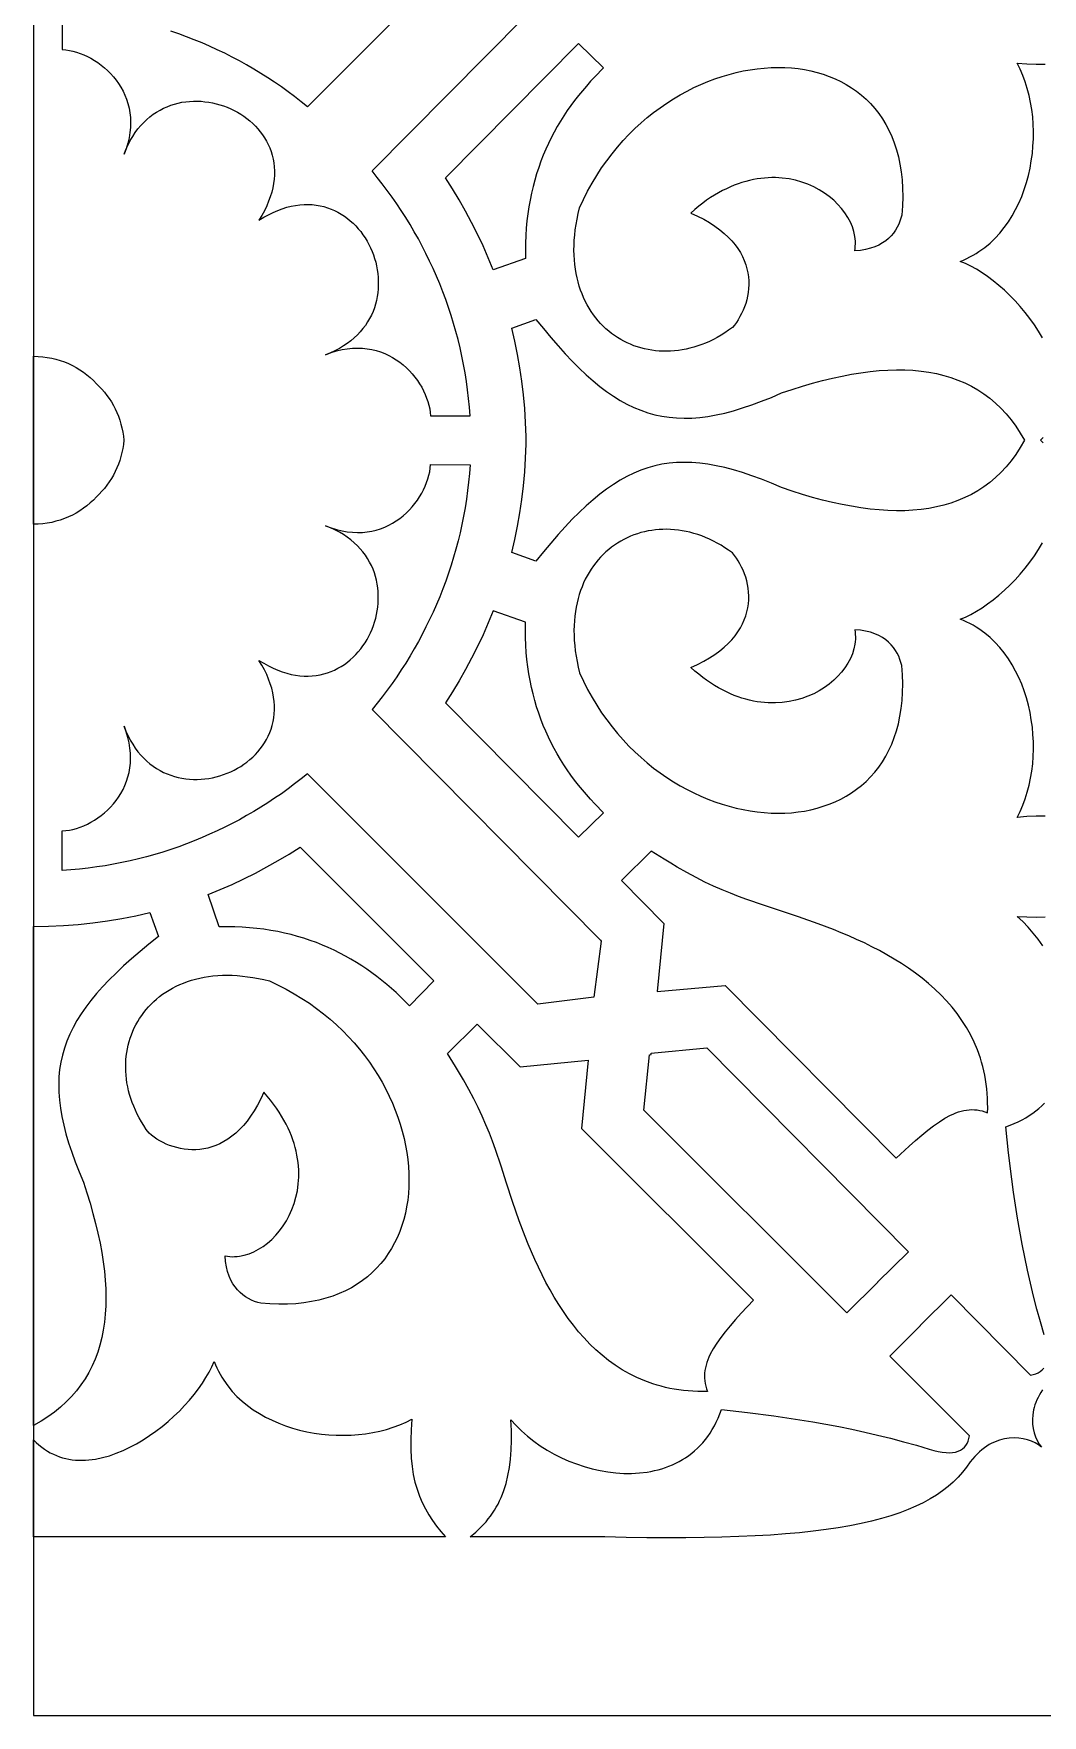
# Model space of a CAD drawing. Extents: x -54 to 62, y -138 to -98.
# Drawn here: x -54.48 to -38.77, y -138.19 to -112 of the extents above; entities that cross this region are included whole.
import ezdxf

# ---------------------------------------------------------------- set-up
doc = ezdxf.new("R2010")
doc.units = 0
doc.header["$MEASUREMENT"] = 0
doc.layers.get('0').update_dxf_attribs({"linetype": 'CONTINUOUS'})
doc.layers.add('LAYER_1', color=18, linetype='CONTINUOUS')

msp = doc.modelspace()

# ---------------------------------------------------------------- linework, layer by layer
msp.add_line((-54.476, -98.203), (-54.476, -138.189))
at = {"layer": 'LAYER_1'}
for points in [[(-46.637, -109.561), (-50.21, -113.138), (-50.309, -113.058), (-50.411, -112.979), (-50.513, -112.903), (-50.617, -112.829), (-50.723, -112.756), (-50.83, -112.686), (-50.939, -112.617), (-51.049, -112.55), (-51.16, -112.486), (-51.272, -112.424), (-51.386, -112.363), (-51.501, -112.305), (-51.618, -112.249), (-51.735, -112.195), (-51.854, -112.144), (-51.974, -112.094), (-52.095, -112.047), (-52.217, -112.002), (-52.34, -111.96)], [(-54.03, -111.63), (-54.03, -112.247), (-53.975, -112.252), (-53.92, -112.26), (-53.864, -112.273), (-53.808, -112.288), (-53.751, -112.307), (-53.695, -112.329), (-53.639, -112.355), (-53.583, -112.383), (-53.529, -112.415), (-53.475, -112.45), (-53.423, -112.488), (-53.372, -112.529), (-53.324, -112.573), (-53.277, -112.62), (-53.233, -112.669), (-53.191, -112.721), (-53.152, -112.776), (-53.116, -112.834), (-53.083, -112.894), (-53.054, -112.956), (-53.028, -113.021), (-53.007, -113.088), (-52.99, -113.158), (-52.977, -113.23), (-52.969, -113.304), (-52.967, -113.38), (-52.969, -113.458), (-52.977, -113.538), (-52.99, -113.62), (-53.01, -113.704), (-53.036, -113.79), (-53.068, -113.878), (-53.038, -113.802), (-53.006, -113.731), (-52.971, -113.663), (-52.933, -113.599), (-52.894, -113.539), (-52.852, -113.482), (-52.808, -113.43), (-52.762, -113.381), (-52.714, -113.335), (-52.665, -113.293), (-52.614, -113.255), (-52.562, -113.22), (-52.508, -113.189), (-52.453, -113.161), (-52.397, -113.136), (-52.341, -113.114), (-52.283, -113.096), (-52.225, -113.08), (-52.166, -113.068), (-52.107, -113.059), (-52.047, -113.053), (-51.987, -113.05), (-51.927, -113.05), (-51.868, -113.052), (-51.808, -113.058), (-51.749, -113.066), (-51.69, -113.076), (-51.632, -113.09), (-51.574, -113.106), (-51.518, -113.124), (-51.462, -113.145), (-51.407, -113.169), (-51.354, -113.195), (-51.301, -113.223), (-51.251, -113.253), (-51.201, -113.286), (-51.154, -113.321), (-51.108, -113.358), (-51.064, -113.397), (-51.023, -113.438), (-50.983, -113.481), (-50.946, -113.527), (-50.911, -113.573), (-50.879, -113.622), (-50.85, -113.673), (-50.823, -113.725), (-50.799, -113.779), (-50.779, -113.835), (-50.761, -113.892), (-50.747, -113.951), (-50.737, -114.011), (-50.729, -114.072), (-50.726, -114.135), (-50.726, -114.2), (-50.731, -114.265), (-50.739, -114.332), (-50.752, -114.4), (-50.769, -114.469), (-50.79, -114.539), (-50.816, -114.61), (-50.846, -114.682), (-50.882, -114.756), (-50.922, -114.829), (-50.968, -114.904), (-50.893, -114.858), (-50.819, -114.818), (-50.746, -114.782), (-50.674, -114.751), (-50.603, -114.725), (-50.533, -114.703), (-50.464, -114.686), (-50.396, -114.673), (-50.33, -114.664), (-50.264, -114.659), (-50.2, -114.659), (-50.137, -114.662), (-50.075, -114.669), (-50.015, -114.679), (-49.956, -114.693), (-49.899, -114.71), (-49.843, -114.73), (-49.789, -114.754), (-49.737, -114.78), (-49.686, -114.809), (-49.637, -114.841), (-49.59, -114.876), (-49.545, -114.913), (-49.501, -114.952), (-49.46, -114.993), (-49.42, -115.037), (-49.383, -115.082), (-49.348, -115.13), (-49.315, -115.179), (-49.284, -115.229), (-49.256, -115.281), (-49.23, -115.335), (-49.206, -115.389), (-49.185, -115.445), (-49.166, -115.502), (-49.149, -115.559), (-49.136, -115.617), (-49.125, -115.676), (-49.116, -115.735), (-49.11, -115.795), (-49.108, -115.854), (-49.108, -115.914), (-49.11, -115.974), (-49.116, -116.034), (-49.125, -116.093), (-49.137, -116.152), (-49.152, -116.21), (-49.17, -116.268), (-49.191, -116.325), (-49.216, -116.381), (-49.244, -116.436), (-49.275, -116.489), (-49.31, -116.542), (-49.348, -116.593), (-49.389, -116.643), (-49.434, -116.691), (-49.483, -116.737), (-49.536, -116.781), (-49.592, -116.823), (-49.652, -116.863), (-49.715, -116.901), (-49.783, -116.936), (-49.854, -116.969), (-49.93, -116.999), (-49.843, -116.966), (-49.757, -116.94), (-49.673, -116.92), (-49.591, -116.906), (-49.511, -116.898), (-49.433, -116.895), (-49.356, -116.897), (-49.282, -116.905), (-49.211, -116.917), (-49.141, -116.934), (-49.074, -116.955), (-49.008, -116.98), (-48.946, -117.009), (-48.886, -117.041), (-48.828, -117.077), (-48.773, -117.116), (-48.721, -117.157), (-48.671, -117.201), (-48.624, -117.248), (-48.58, -117.296), (-48.539, -117.347), (-48.5, -117.399), (-48.465, -117.452), (-48.433, -117.506), (-48.404, -117.562), (-48.378, -117.618), (-48.356, -117.674), (-48.336, -117.73), (-48.321, -117.787), (-48.308, -117.843), (-48.299, -117.898), (-48.294, -117.953), (-47.678, -117.949), (-47.688, -117.814), (-47.702, -117.68), (-47.718, -117.547), (-47.736, -117.414), (-47.757, -117.282), (-47.781, -117.151), (-47.807, -117.021), (-47.836, -116.892), (-47.867, -116.764), (-47.901, -116.637), (-47.937, -116.511), (-47.975, -116.386), (-48.016, -116.262), (-48.059, -116.138), (-48.105, -116.017), (-48.152, -115.896), (-48.202, -115.776), (-48.255, -115.658), (-48.309, -115.54), (-48.366, -115.424), (-48.424, -115.309), (-48.485, -115.196), (-48.548, -115.084), (-48.613, -114.973), (-48.68, -114.863), (-48.75, -114.755), (-48.821, -114.649), (-48.894, -114.543), (-48.969, -114.44), (-49.046, -114.337), (-49.124, -114.237), (-49.205, -114.137), (-45.648, -110.545)], [(-38.763, -116.735), (-38.825, -116.633), (-38.891, -116.533), (-38.961, -116.436), (-39.035, -116.341), (-39.112, -116.249), (-39.192, -116.161), (-39.275, -116.076), (-39.359, -115.996), (-39.445, -115.92), (-39.532, -115.849), (-39.619, -115.783), (-39.707, -115.723), (-39.794, -115.668), (-39.88, -115.62), (-39.965, -115.579), (-40.047, -115.545), (-39.995, -115.524), (-39.945, -115.501), (-39.895, -115.476), (-39.847, -115.45), (-39.8, -115.422), (-39.754, -115.393), (-39.665, -115.329), (-39.582, -115.26), (-39.503, -115.185), (-39.43, -115.104), (-39.361, -115.019), (-39.297, -114.93), (-39.237, -114.836), (-39.183, -114.738), (-39.134, -114.637), (-39.089, -114.533), (-39.049, -114.427), (-39.014, -114.318), (-38.984, -114.207), (-38.959, -114.094), (-38.939, -113.981), (-38.923, -113.866), (-38.913, -113.751), (-38.907, -113.635), (-38.906, -113.52), (-38.91, -113.406), (-38.918, -113.292), (-38.932, -113.18), (-38.95, -113.069), (-38.973, -112.96), (-39.002, -112.853), (-39.035, -112.75), (-39.072, -112.649), (-39.115, -112.552), (-39.162, -112.458), (-39.008, -112.47), (-38.862, -112.476), (-38.724, -112.476)], [(-38.755, -118.373), (-38.795, -118.332), (-38.755, -118.29)], [(-38.724, -124.187), (-38.862, -124.187), (-39.008, -124.193), (-39.162, -124.205), (-39.115, -124.112), (-39.072, -124.015), (-39.035, -123.914), (-39.002, -123.81), (-38.973, -123.703), (-38.95, -123.595), (-38.932, -123.484), (-38.918, -123.371), (-38.91, -123.258), (-38.906, -123.143), (-38.907, -123.028), (-38.913, -122.912), (-38.923, -122.797), (-38.939, -122.683), (-38.959, -122.569), (-38.984, -122.456), (-39.014, -122.345), (-39.049, -122.236), (-39.089, -122.13), (-39.134, -122.026), (-39.183, -121.925), (-39.237, -121.827), (-39.297, -121.734), (-39.361, -121.644), (-39.43, -121.559), (-39.503, -121.479), (-39.582, -121.404), (-39.665, -121.334), (-39.754, -121.27), (-39.8, -121.241), (-39.847, -121.213), (-39.895, -121.187), (-39.945, -121.162), (-39.995, -121.14), (-40.047, -121.119), (-39.965, -121.084), (-39.88, -121.043), (-39.794, -120.995), (-39.707, -120.941), (-39.619, -120.881), (-39.532, -120.815), (-39.445, -120.744), (-39.359, -120.668), (-39.275, -120.587), (-39.192, -120.503), (-39.112, -120.414), (-39.035, -120.322), (-38.961, -120.228), (-38.891, -120.13), (-38.825, -120.03), (-38.763, -119.928)], [(-38.76, -126.204), (-38.832, -126.102), (-38.908, -126.005), (-38.988, -125.913), (-39.072, -125.826), (-39.161, -125.746), (-39.007, -125.754), (-38.861, -125.756), (-38.721, -125.754)], [(-38.739, -132.262), (-38.798, -132.062), (-38.853, -131.861), (-38.905, -131.66), (-38.953, -131.459), (-38.999, -131.257), (-39.041, -131.055), (-39.081, -130.853), (-39.119, -130.651), (-39.153, -130.448), (-39.186, -130.246), (-39.216, -130.042), (-39.244, -129.839), (-39.294, -129.431), (-39.337, -129.023), (-39.27, -128.999), (-39.205, -128.973), (-39.143, -128.944), (-39.083, -128.914), (-39.025, -128.882), (-38.971, -128.848), (-38.918, -128.813), (-38.868, -128.775), (-38.821, -128.736), (-38.776, -128.695), (-38.733, -128.653)], [(-38.764, -133.121), (-38.79, -133.16), (-38.814, -133.198), (-38.835, -133.237), (-38.854, -133.276), (-38.87, -133.315), (-38.884, -133.354), (-38.896, -133.393), (-38.905, -133.431), (-38.917, -133.507), (-38.922, -133.582), (-38.919, -133.655), (-38.909, -133.724), (-38.893, -133.791), (-38.872, -133.853), (-38.846, -133.911), (-38.815, -133.964), (-38.78, -134.012), (-38.827, -133.977), (-38.88, -133.945), (-38.938, -133.919), (-39, -133.897), (-39.066, -133.881), (-39.136, -133.871), (-39.208, -133.867), (-39.283, -133.871), (-39.359, -133.883), (-39.398, -133.893), (-39.437, -133.904), (-39.476, -133.918), (-39.515, -133.934), (-39.554, -133.952), (-39.593, -133.973), (-39.631, -133.997), (-39.67, -134.023), (-39.708, -134.052), (-39.746, -134.084), (-39.784, -134.119), (-39.821, -134.156), (-39.857, -134.197), (-39.893, -134.241), (-39.95, -134.324), (-40.012, -134.404), (-40.08, -134.481), (-40.154, -134.555), (-40.234, -134.626), (-40.32, -134.693), (-40.414, -134.758), (-40.514, -134.819), (-40.621, -134.877), (-40.736, -134.933), (-40.858, -134.985), (-40.988, -135.034), (-41.126, -135.08), (-41.272, -135.124), (-41.427, -135.164), (-41.591, -135.201), (-41.763, -135.235), (-41.945, -135.267), (-42.136, -135.295), (-42.337, -135.321), (-42.548, -135.344), (-42.768, -135.364), (-42.999, -135.381), (-43.241, -135.395), (-43.494, -135.406), (-43.757, -135.415), (-44.032, -135.421), (-44.318, -135.424), (-44.616, -135.424), (-44.926, -135.422), (-45.248, -135.417), (-45.582, -135.409), (-47.678, -135.409), (-47.589, -135.334), (-47.506, -135.255), (-47.43, -135.173), (-47.395, -135.13), (-47.362, -135.086), (-47.33, -135.041), (-47.3, -134.995), (-47.271, -134.947), (-47.244, -134.898), (-47.219, -134.848), (-47.196, -134.796), (-47.174, -134.744), (-47.154, -134.689), (-47.118, -134.576), (-47.089, -134.456), (-47.066, -134.33), (-47.05, -134.197), (-47.039, -134.056), (-47.034, -133.908), (-47.036, -133.751), (-47.043, -133.587), (-46.963, -133.675), (-46.878, -133.76), (-46.786, -133.841), (-46.689, -133.918), (-46.587, -133.99), (-46.481, -134.057), (-46.371, -134.119), (-46.258, -134.176), (-46.141, -134.228), (-46.023, -134.274), (-45.902, -134.314), (-45.78, -134.348), (-45.656, -134.376), (-45.533, -134.397), (-45.409, -134.412), (-45.285, -134.42), (-45.163, -134.421), (-45.042, -134.414), (-44.923, -134.4), (-44.864, -134.39), (-44.806, -134.378), (-44.749, -134.364), (-44.692, -134.348), (-44.637, -134.33), (-44.582, -134.309), (-44.528, -134.287), (-44.475, -134.263), (-44.423, -134.236), (-44.373, -134.207), (-44.323, -134.176), (-44.275, -134.143), (-44.228, -134.108), (-44.183, -134.07), (-44.138, -134.03), (-44.096, -133.987), (-44.055, -133.943), (-44.015, -133.895), (-43.978, -133.846), (-43.942, -133.793), (-43.908, -133.739), (-43.875, -133.682), (-43.845, -133.622), (-43.816, -133.56), (-43.79, -133.495), (-43.766, -133.428), (-43.357, -133.473), (-42.95, -133.525), (-42.746, -133.554), (-42.543, -133.586), (-42.341, -133.619), (-42.138, -133.655), (-41.936, -133.693), (-41.734, -133.734), (-41.533, -133.778), (-41.332, -133.824), (-41.131, -133.874), (-40.93, -133.927), (-40.729, -133.983), (-40.529, -134.042), (-40.456, -134.063), (-40.388, -134.08), (-40.325, -134.091), (-40.267, -134.097), (-40.213, -134.099), (-40.164, -134.096), (-40.119, -134.088), (-40.078, -134.076), (-40.042, -134.06), (-40.01, -134.039), (-39.982, -134.015), (-39.958, -133.986), (-39.938, -133.954), (-39.922, -133.917), (-39.91, -133.877), (-39.901, -133.834), (-41.142, -132.594), (-40.666, -132.118), (-40.664, -132.115), (-40.185, -131.642), (-38.952, -132.89), (-38.908, -132.881), (-38.868, -132.869), (-38.831, -132.853), (-38.799, -132.833), (-38.77, -132.809), (-38.745, -132.782)], [(-54.476, -138.189), (61.942, -138.189)]]:
    msp.add_lwpolyline(points, dxfattribs=at)
for points in [[(-45.989, -112.154), (-45.601, -112.532), (-45.737, -112.67), (-45.804, -112.741), (-45.868, -112.814), (-45.931, -112.888), (-45.993, -112.963), (-46.052, -113.04), (-46.11, -113.118), (-46.166, -113.198), (-46.22, -113.279), (-46.272, -113.362), (-46.322, -113.446), (-46.37, -113.532), (-46.416, -113.62), (-46.459, -113.709), (-46.501, -113.8), (-46.54, -113.892), (-46.577, -113.987), (-46.611, -114.083), (-46.643, -114.18), (-46.673, -114.28), (-46.699, -114.381), (-46.724, -114.485), (-46.745, -114.59), (-46.764, -114.697), (-46.78, -114.805), (-46.794, -114.916), (-46.804, -115.029), (-46.811, -115.143), (-46.816, -115.26), (-46.817, -115.379), (-46.816, -115.499), (-47.319, -115.677), (-47.395, -115.488), (-47.477, -115.303), (-47.563, -115.12), (-47.655, -114.939), (-47.751, -114.762), (-47.851, -114.587), (-47.954, -114.414), (-48.062, -114.245)], [(-41.689, -115.382), (-41.684, -115.345), (-41.68, -115.308), (-41.679, -115.271), (-41.679, -115.233), (-41.682, -115.195), (-41.687, -115.158), (-41.703, -115.082), (-41.726, -115.007), (-41.757, -114.934), (-41.796, -114.861), (-41.841, -114.791), (-41.893, -114.722), (-41.951, -114.657), (-42.015, -114.594), (-42.085, -114.536), (-42.16, -114.481), (-42.241, -114.431), (-42.326, -114.385), (-42.417, -114.345), (-42.511, -114.311), (-42.609, -114.283), (-42.711, -114.262), (-42.817, -114.248), (-42.925, -114.241), (-42.981, -114.241), (-43.037, -114.243), (-43.094, -114.247), (-43.151, -114.253), (-43.209, -114.261), (-43.267, -114.271), (-43.326, -114.284), (-43.385, -114.299), (-43.445, -114.317), (-43.505, -114.337), (-43.566, -114.36), (-43.626, -114.385), (-43.687, -114.413), (-43.749, -114.443), (-43.81, -114.477), (-43.872, -114.513), (-43.934, -114.552), (-43.995, -114.594), (-44.057, -114.639), (-44.119, -114.687), (-44.181, -114.738), (-44.243, -114.792), (-44.138, -114.84), (-44.041, -114.89), (-43.951, -114.942), (-43.868, -114.996), (-43.792, -115.052), (-43.723, -115.109), (-43.66, -115.167), (-43.603, -115.226), (-43.553, -115.286), (-43.509, -115.347), (-43.47, -115.409), (-43.437, -115.471), (-43.409, -115.534), (-43.386, -115.597), (-43.368, -115.66), (-43.354, -115.722), (-43.345, -115.785), (-43.34, -115.847), (-43.339, -115.908), (-43.342, -115.969), (-43.349, -116.028), (-43.358, -116.087), (-43.371, -116.144), (-43.387, -116.2), (-43.406, -116.254), (-43.427, -116.307), (-43.45, -116.357), (-43.476, -116.406), (-43.503, -116.453), (-43.532, -116.497), (-43.563, -116.538), (-43.595, -116.577), (-43.653, -116.619), (-43.712, -116.659), (-43.771, -116.696), (-43.831, -116.73), (-43.891, -116.762), (-43.951, -116.791), (-44.012, -116.818), (-44.072, -116.842), (-44.133, -116.863), (-44.194, -116.882), (-44.255, -116.898), (-44.315, -116.912), (-44.376, -116.924), (-44.436, -116.933), (-44.497, -116.939), (-44.557, -116.943), (-44.616, -116.945), (-44.675, -116.945), (-44.734, -116.942), (-44.792, -116.937), (-44.85, -116.929), (-44.907, -116.919), (-44.963, -116.907), (-45.019, -116.893), (-45.073, -116.876), (-45.127, -116.858), (-45.18, -116.837), (-45.232, -116.814), (-45.283, -116.789), (-45.333, -116.761), (-45.382, -116.732), (-45.429, -116.7), (-45.475, -116.667), (-45.52, -116.631), (-45.564, -116.594), (-45.606, -116.554), (-45.647, -116.512), (-45.686, -116.469), (-45.723, -116.423), (-45.759, -116.376), (-45.793, -116.326), (-45.826, -116.275), (-45.856, -116.222), (-45.885, -116.167), (-45.911, -116.11), (-45.936, -116.052), (-45.959, -115.991), (-45.979, -115.929), (-45.998, -115.865), (-46.014, -115.8), (-46.028, -115.733), (-46.039, -115.664), (-46.049, -115.593), (-46.055, -115.521), (-46.06, -115.447), (-46.061, -115.371), (-46.06, -115.294), (-46.057, -115.216), (-46.05, -115.135), (-46.041, -115.054), (-46.029, -114.97), (-46.014, -114.886), (-45.996, -114.8), (-45.975, -114.712), (-45.914, -114.579), (-45.849, -114.451), (-45.78, -114.326), (-45.707, -114.206), (-45.631, -114.09), (-45.552, -113.977), (-45.469, -113.869), (-45.384, -113.765), (-45.296, -113.665), (-45.206, -113.569), (-45.113, -113.477), (-45.017, -113.39), (-44.92, -113.306), (-44.821, -113.227), (-44.719, -113.152), (-44.617, -113.081), (-44.513, -113.014), (-44.407, -112.952), (-44.3, -112.893), (-44.193, -112.839), (-44.084, -112.789), (-43.975, -112.744), (-43.866, -112.702), (-43.756, -112.665), (-43.646, -112.633), (-43.536, -112.604), (-43.426, -112.58), (-43.316, -112.56), (-43.207, -112.545), (-43.099, -112.534), (-42.991, -112.527), (-42.884, -112.524), (-42.779, -112.526), (-42.675, -112.533), (-42.572, -112.543), (-42.471, -112.559), (-42.371, -112.578), (-42.274, -112.602), (-42.179, -112.631), (-42.086, -112.664), (-41.995, -112.701), (-41.907, -112.743), (-41.822, -112.79), (-41.74, -112.84), (-41.66, -112.896), (-41.584, -112.956), (-41.512, -113.02), (-41.443, -113.089), (-41.378, -113.163), (-41.316, -113.241), (-41.259, -113.324), (-41.206, -113.411), (-41.157, -113.503), (-41.113, -113.6), (-41.073, -113.701), (-41.039, -113.807), (-41.009, -113.918), (-40.985, -114.033), (-40.966, -114.153), (-40.952, -114.277), (-40.944, -114.407), (-40.942, -114.541), (-40.946, -114.68), (-40.956, -114.823), (-40.969, -114.871), (-40.985, -114.919), (-41.004, -114.967), (-41.027, -115.014), (-41.054, -115.06), (-41.085, -115.104), (-41.121, -115.147), (-41.161, -115.187), (-41.207, -115.225), (-41.258, -115.259), (-41.314, -115.291), (-41.377, -115.318), (-41.445, -115.341), (-41.52, -115.36), (-41.601, -115.374)], [(-39.044, -118.332), (-39.111, -118.445), (-39.181, -118.551), (-39.255, -118.651), (-39.333, -118.744), (-39.414, -118.831), (-39.499, -118.912), (-39.587, -118.987), (-39.679, -119.055), (-39.774, -119.118), (-39.873, -119.174), (-39.976, -119.225), (-40.081, -119.27), (-40.19, -119.309), (-40.302, -119.342), (-40.417, -119.37), (-40.536, -119.393), (-40.657, -119.41), (-40.782, -119.421), (-40.91, -119.428), (-41.041, -119.429), (-41.174, -119.425), (-41.311, -119.416), (-41.45, -119.402), (-41.593, -119.384), (-41.738, -119.36), (-41.885, -119.332), (-42.036, -119.299), (-42.189, -119.262), (-42.345, -119.22), (-42.503, -119.174), (-42.664, -119.123), (-42.827, -119.069), (-42.987, -119.001), (-43.141, -118.939), (-43.291, -118.884), (-43.436, -118.835), (-43.577, -118.793), (-43.714, -118.757), (-43.847, -118.727), (-43.977, -118.704), (-44.103, -118.688), (-44.226, -118.678), (-44.346, -118.675), (-44.464, -118.679), (-44.579, -118.689), (-44.692, -118.706), (-44.804, -118.73), (-44.913, -118.761), (-45.022, -118.799), (-45.129, -118.843), (-45.236, -118.895), (-45.342, -118.954), (-45.447, -119.019), (-45.553, -119.092), (-45.658, -119.171), (-45.764, -119.258), (-45.871, -119.352), (-45.978, -119.454), (-46.087, -119.562), (-46.197, -119.678), (-46.309, -119.801), (-46.422, -119.932), (-46.538, -120.07), (-46.656, -120.216), (-47.031, -120.08), (-46.983, -119.876), (-46.941, -119.67), (-46.905, -119.462), (-46.874, -119.252), (-46.849, -119.039), (-46.829, -118.825), (-46.816, -118.608), (-46.808, -118.391), (-46.806, -118.391), (-46.807, -118.332), (-46.807, -118.331), (-46.806, -118.273), (-46.808, -118.273), (-46.816, -118.055), (-46.829, -117.839), (-46.849, -117.624), (-46.874, -117.412), (-46.905, -117.201), (-46.941, -116.993), (-46.983, -116.787), (-47.031, -116.584), (-46.656, -116.448), (-46.538, -116.593), (-46.422, -116.731), (-46.309, -116.862), (-46.197, -116.985), (-46.087, -117.101), (-45.978, -117.209), (-45.871, -117.311), (-45.764, -117.405), (-45.658, -117.492), (-45.553, -117.572), (-45.447, -117.644), (-45.342, -117.71), (-45.236, -117.768), (-45.129, -117.82), (-45.022, -117.864), (-44.913, -117.902), (-44.804, -117.933), (-44.692, -117.957), (-44.579, -117.974), (-44.464, -117.984), (-44.346, -117.988), (-44.226, -117.985), (-44.103, -117.975), (-43.977, -117.959), (-43.847, -117.936), (-43.714, -117.907), (-43.577, -117.871), (-43.436, -117.828), (-43.291, -117.779), (-43.141, -117.724), (-42.987, -117.663), (-42.827, -117.595), (-42.664, -117.54), (-42.503, -117.489), (-42.345, -117.443), (-42.189, -117.401), (-42.036, -117.364), (-41.885, -117.331), (-41.738, -117.303), (-41.593, -117.28), (-41.45, -117.261), (-41.311, -117.247), (-41.174, -117.238), (-41.041, -117.234), (-40.91, -117.236), (-40.782, -117.242), (-40.657, -117.254), (-40.536, -117.271), (-40.417, -117.293), (-40.302, -117.321), (-40.19, -117.354), (-40.081, -117.393), (-39.976, -117.438), (-39.873, -117.489), (-39.774, -117.545), (-39.679, -117.608), (-39.587, -117.676), (-39.499, -117.751), (-39.414, -117.832), (-39.333, -117.919), (-39.255, -118.012), (-39.181, -118.112), (-39.111, -118.219)], [(-53.072, -118.331), (-53.079, -118.396), (-53.088, -118.46), (-53.101, -118.523), (-53.116, -118.585), (-53.134, -118.646), (-53.155, -118.705), (-53.178, -118.763), (-53.205, -118.82), (-53.233, -118.875), (-53.265, -118.929), (-53.298, -118.981), (-53.334, -119.031), (-53.372, -119.08), (-53.413, -119.126), (-53.455, -119.171), (-53.499, -119.214), (-53.546, -119.262), (-53.595, -119.307), (-53.647, -119.35), (-53.7, -119.391), (-53.756, -119.429), (-53.814, -119.464), (-53.873, -119.496), (-53.934, -119.525), (-53.997, -119.551), (-54.062, -119.574), (-54.128, -119.593), (-54.195, -119.61), (-54.263, -119.623), (-54.333, -119.632), (-54.404, -119.637), (-54.476, -119.639), (-54.476, -117.024), (-54.404, -117.026), (-54.333, -117.031), (-54.263, -117.041), (-54.195, -117.054), (-54.128, -117.07), (-54.062, -117.09), (-53.997, -117.112), (-53.934, -117.138), (-53.873, -117.168), (-53.814, -117.2), (-53.756, -117.235), (-53.7, -117.273), (-53.647, -117.313), (-53.595, -117.356), (-53.546, -117.402), (-53.499, -117.45), (-53.455, -117.492), (-53.413, -117.537), (-53.372, -117.584), (-53.334, -117.632), (-53.298, -117.683), (-53.265, -117.735), (-53.233, -117.788), (-53.205, -117.843), (-53.178, -117.9), (-53.155, -117.958), (-53.134, -118.017), (-53.116, -118.078), (-53.101, -118.14), (-53.088, -118.203), (-53.079, -118.267)], [(-45.75, -127.004), (-46.625, -127.112), (-46.637, -127.102), (-50.21, -123.526), (-50.309, -123.606), (-50.411, -123.684), (-50.513, -123.76), (-50.617, -123.835), (-50.723, -123.907), (-50.83, -123.978), (-50.939, -124.046), (-51.049, -124.113), (-51.16, -124.177), (-51.272, -124.24), (-51.386, -124.3), (-51.501, -124.358), (-51.618, -124.414), (-51.735, -124.468), (-51.854, -124.52), (-51.974, -124.569), (-52.095, -124.616), (-52.217, -124.661), (-52.34, -124.704), (-52.465, -124.744), (-52.59, -124.781), (-52.717, -124.817), (-52.844, -124.85), (-52.972, -124.88), (-53.101, -124.908), (-53.232, -124.934), (-53.363, -124.957), (-53.494, -124.977), (-53.627, -124.995), (-53.761, -125.01), (-53.895, -125.023), (-54.03, -125.033), (-54.03, -124.416), (-53.975, -124.411), (-53.92, -124.403), (-53.864, -124.391), (-53.808, -124.375), (-53.751, -124.356), (-53.695, -124.334), (-53.639, -124.308), (-53.583, -124.28), (-53.529, -124.248), (-53.475, -124.213), (-53.423, -124.175), (-53.372, -124.134), (-53.324, -124.09), (-53.277, -124.044), (-53.233, -123.994), (-53.191, -123.942), (-53.152, -123.887), (-53.116, -123.83), (-53.083, -123.77), (-53.054, -123.707), (-53.028, -123.642), (-53.007, -123.575), (-52.99, -123.505), (-52.977, -123.434), (-52.969, -123.36), (-52.967, -123.283), (-52.969, -123.205), (-52.977, -123.125), (-52.99, -123.043), (-53.01, -122.959), (-53.036, -122.873), (-53.068, -122.785), (-53.038, -122.861), (-53.006, -122.933), (-52.971, -123.001), (-52.933, -123.064), (-52.894, -123.125), (-52.852, -123.181), (-52.808, -123.234), (-52.762, -123.283), (-52.714, -123.328), (-52.665, -123.37), (-52.614, -123.408), (-52.562, -123.443), (-52.508, -123.474), (-52.453, -123.503), (-52.397, -123.527), (-52.341, -123.549), (-52.283, -123.567), (-52.225, -123.583), (-52.166, -123.595), (-52.107, -123.604), (-52.047, -123.61), (-51.987, -123.613), (-51.927, -123.614), (-51.868, -123.611), (-51.808, -123.606), (-51.749, -123.598), (-51.69, -123.587), (-51.632, -123.573), (-51.574, -123.557), (-51.518, -123.539), (-51.462, -123.518), (-51.407, -123.494), (-51.354, -123.468), (-51.301, -123.44), (-51.251, -123.41), (-51.201, -123.377), (-51.154, -123.342), (-51.108, -123.305), (-51.064, -123.266), (-51.023, -123.225), (-50.983, -123.182), (-50.946, -123.137), (-50.911, -123.09), (-50.879, -123.041), (-50.85, -122.99), (-50.823, -122.938), (-50.799, -122.884), (-50.779, -122.829), (-50.761, -122.771), (-50.747, -122.713), (-50.737, -122.653), (-50.729, -122.591), (-50.726, -122.528), (-50.726, -122.464), (-50.731, -122.398), (-50.739, -122.331), (-50.752, -122.263), (-50.769, -122.194), (-50.79, -122.124), (-50.816, -122.053), (-50.846, -121.981), (-50.882, -121.908), (-50.922, -121.834), (-50.968, -121.759), (-50.893, -121.805), (-50.819, -121.846), (-50.746, -121.881), (-50.674, -121.912), (-50.603, -121.939), (-50.533, -121.96), (-50.464, -121.978), (-50.396, -121.991), (-50.33, -121.999), (-50.264, -122.004), (-50.2, -122.005), (-50.137, -122.002), (-50.075, -121.995), (-50.015, -121.984), (-49.956, -121.971), (-49.899, -121.953), (-49.843, -121.933), (-49.789, -121.91), (-49.737, -121.883), (-49.686, -121.854), (-49.637, -121.822), (-49.59, -121.788), (-49.545, -121.751), (-49.501, -121.711), (-49.46, -121.67), (-49.42, -121.626), (-49.383, -121.581), (-49.348, -121.534), (-49.315, -121.485), (-49.284, -121.434), (-49.256, -121.382), (-49.23, -121.329), (-49.206, -121.274), (-49.185, -121.218), (-49.166, -121.162), (-49.149, -121.104), (-49.136, -121.046), (-49.125, -120.987), (-49.116, -120.928), (-49.11, -120.869), (-49.108, -120.809), (-49.108, -120.749), (-49.11, -120.689), (-49.116, -120.63), (-49.125, -120.57), (-49.137, -120.512), (-49.152, -120.453), (-49.17, -120.396), (-49.191, -120.339), (-49.216, -120.283), (-49.244, -120.228), (-49.275, -120.174), (-49.31, -120.121), (-49.348, -120.07), (-49.389, -120.021), (-49.434, -119.973), (-49.483, -119.927), (-49.536, -119.882), (-49.592, -119.84), (-49.652, -119.8), (-49.715, -119.763), (-49.783, -119.727), (-49.854, -119.695), (-49.93, -119.664), (-49.843, -119.697), (-49.757, -119.723), (-49.673, -119.743), (-49.591, -119.757), (-49.511, -119.765), (-49.433, -119.768), (-49.356, -119.766), (-49.282, -119.758), (-49.211, -119.746), (-49.141, -119.729), (-49.074, -119.708), (-49.008, -119.683), (-48.946, -119.654), (-48.886, -119.622), (-48.828, -119.586), (-48.773, -119.548), (-48.721, -119.506), (-48.671, -119.462), (-48.624, -119.415), (-48.58, -119.367), (-48.539, -119.317), (-48.5, -119.265), (-48.465, -119.211), (-48.433, -119.157), (-48.404, -119.102), (-48.378, -119.046), (-48.356, -118.989), (-48.336, -118.933), (-48.321, -118.877), (-48.308, -118.821), (-48.299, -118.765), (-48.294, -118.711), (-47.678, -118.714), (-47.688, -118.849), (-47.702, -118.983), (-47.718, -119.116), (-47.736, -119.249), (-47.757, -119.381), (-47.781, -119.512), (-47.807, -119.642), (-47.836, -119.771), (-47.867, -119.899), (-47.901, -120.026), (-47.937, -120.152), (-47.975, -120.278), (-48.016, -120.402), (-48.059, -120.525), (-48.105, -120.647), (-48.152, -120.767), (-48.202, -120.887), (-48.255, -121.006), (-48.309, -121.123), (-48.366, -121.239), (-48.424, -121.354), (-48.485, -121.467), (-48.548, -121.58), (-48.613, -121.69), (-48.68, -121.8), (-48.75, -121.908), (-48.821, -122.015), (-48.894, -122.12), (-48.969, -122.224), (-49.046, -122.326), (-49.124, -122.427), (-49.205, -122.526), (-45.648, -126.118), (-45.638, -126.13)], [(-41.689, -121.281), (-41.684, -121.318), (-41.68, -121.355), (-41.679, -121.393), (-41.679, -121.43), (-41.682, -121.468), (-41.687, -121.506), (-41.703, -121.581), (-41.726, -121.656), (-41.757, -121.73), (-41.796, -121.802), (-41.841, -121.873), (-41.893, -121.941), (-41.951, -122.007), (-42.015, -122.069), (-42.085, -122.128), (-42.16, -122.183), (-42.241, -122.233), (-42.326, -122.278), (-42.417, -122.318), (-42.511, -122.352), (-42.609, -122.38), (-42.711, -122.401), (-42.817, -122.416), (-42.925, -122.422), (-42.981, -122.422), (-43.037, -122.421), (-43.094, -122.417), (-43.151, -122.411), (-43.209, -122.403), (-43.267, -122.392), (-43.326, -122.379), (-43.385, -122.364), (-43.445, -122.347), (-43.505, -122.326), (-43.566, -122.304), (-43.626, -122.279), (-43.687, -122.251), (-43.749, -122.22), (-43.81, -122.187), (-43.872, -122.15), (-43.934, -122.111), (-43.995, -122.069), (-44.057, -122.024), (-44.119, -121.976), (-44.181, -121.925), (-44.243, -121.871), (-44.138, -121.823), (-44.041, -121.773), (-43.951, -121.721), (-43.868, -121.667), (-43.792, -121.612), (-43.723, -121.555), (-43.66, -121.497), (-43.603, -121.437), (-43.553, -121.377), (-43.509, -121.316), (-43.47, -121.254), (-43.437, -121.192), (-43.409, -121.129), (-43.386, -121.066), (-43.368, -121.004), (-43.354, -120.941), (-43.345, -120.879), (-43.34, -120.817), (-43.339, -120.755), (-43.342, -120.695), (-43.349, -120.635), (-43.358, -120.577), (-43.371, -120.519), (-43.387, -120.463), (-43.406, -120.409), (-43.427, -120.356), (-43.45, -120.306), (-43.476, -120.257), (-43.503, -120.211), (-43.532, -120.167), (-43.563, -120.125), (-43.595, -120.086), (-43.653, -120.044), (-43.712, -120.004), (-43.771, -119.967), (-43.831, -119.933), (-43.891, -119.901), (-43.951, -119.872), (-44.012, -119.846), (-44.072, -119.822), (-44.133, -119.8), (-44.194, -119.781), (-44.255, -119.765), (-44.315, -119.751), (-44.376, -119.74), (-44.436, -119.731), (-44.497, -119.724), (-44.557, -119.72), (-44.616, -119.718), (-44.675, -119.719), (-44.734, -119.721), (-44.792, -119.727), (-44.85, -119.734), (-44.907, -119.744), (-44.963, -119.756), (-45.019, -119.77), (-45.073, -119.787), (-45.127, -119.806), (-45.18, -119.826), (-45.232, -119.85), (-45.283, -119.875), (-45.333, -119.902), (-45.382, -119.932), (-45.429, -119.963), (-45.475, -119.997), (-45.52, -120.032), (-45.564, -120.07), (-45.606, -120.109), (-45.647, -120.151), (-45.686, -120.195), (-45.723, -120.24), (-45.759, -120.288), (-45.793, -120.337), (-45.826, -120.388), (-45.856, -120.441), (-45.885, -120.496), (-45.911, -120.553), (-45.936, -120.612), (-45.959, -120.672), (-45.979, -120.734), (-45.998, -120.798), (-46.014, -120.864), (-46.028, -120.931), (-46.039, -121), (-46.049, -121.07), (-46.055, -121.143), (-46.06, -121.217), (-46.061, -121.292), (-46.06, -121.369), (-46.057, -121.448), (-46.05, -121.528), (-46.041, -121.61), (-46.029, -121.693), (-46.014, -121.778), (-45.996, -121.864), (-45.975, -121.951), (-45.914, -122.084), (-45.849, -122.213), (-45.78, -122.337), (-45.707, -122.457), (-45.631, -122.574), (-45.552, -122.686), (-45.469, -122.794), (-45.384, -122.898), (-45.296, -122.998), (-45.206, -123.094), (-45.113, -123.186), (-45.017, -123.274), (-44.92, -123.357), (-44.821, -123.436), (-44.719, -123.512), (-44.617, -123.582), (-44.513, -123.649), (-44.407, -123.712), (-44.3, -123.77), (-44.193, -123.824), (-44.084, -123.874), (-43.975, -123.92), (-43.866, -123.961), (-43.756, -123.998), (-43.646, -124.031), (-43.536, -124.059), (-43.426, -124.083), (-43.316, -124.103), (-43.207, -124.119), (-43.099, -124.13), (-42.991, -124.137), (-42.884, -124.139), (-42.779, -124.137), (-42.675, -124.131), (-42.572, -124.12), (-42.471, -124.105), (-42.371, -124.085), (-42.274, -124.061), (-42.179, -124.032), (-42.086, -124), (-41.995, -123.962), (-41.907, -123.92), (-41.822, -123.874), (-41.74, -123.823), (-41.66, -123.767), (-41.584, -123.707), (-41.512, -123.643), (-41.443, -123.574), (-41.378, -123.5), (-41.316, -123.422), (-41.259, -123.339), (-41.206, -123.252), (-41.157, -123.16), (-41.113, -123.063), (-41.073, -122.962), (-41.039, -122.856), (-41.009, -122.746), (-40.985, -122.63), (-40.966, -122.51), (-40.952, -122.386), (-40.944, -122.257), (-40.942, -122.123), (-40.946, -121.984), (-40.956, -121.84), (-40.969, -121.792), (-40.985, -121.744), (-41.004, -121.696), (-41.027, -121.649), (-41.054, -121.603), (-41.085, -121.559), (-41.121, -121.516), (-41.161, -121.476), (-41.207, -121.438), (-41.258, -121.404), (-41.314, -121.373), (-41.377, -121.345), (-41.445, -121.322), (-41.52, -121.303), (-41.601, -121.289)], [(-45.989, -124.51), (-45.601, -124.131), (-45.737, -123.993), (-45.804, -123.922), (-45.868, -123.85), (-45.931, -123.776), (-45.993, -123.7), (-46.052, -123.624), (-46.11, -123.545), (-46.166, -123.466), (-46.22, -123.385), (-46.272, -123.302), (-46.322, -123.217), (-46.37, -123.131), (-46.416, -123.044), (-46.459, -122.955), (-46.501, -122.864), (-46.54, -122.771), (-46.577, -122.677), (-46.611, -122.581), (-46.643, -122.483), (-46.673, -122.383), (-46.699, -122.282), (-46.724, -122.179), (-46.745, -122.074), (-46.764, -121.967), (-46.78, -121.858), (-46.794, -121.747), (-46.804, -121.635), (-46.811, -121.52), (-46.816, -121.403), (-46.817, -121.285), (-46.816, -121.164), (-47.319, -120.987), (-47.395, -121.175), (-47.477, -121.361), (-47.563, -121.544), (-47.655, -121.724), (-47.751, -121.902), (-47.851, -122.077), (-47.954, -122.249), (-48.062, -122.419)], [(-48.243, -126.752), (-48.624, -127.138), (-48.761, -127.001), (-48.832, -126.934), (-48.904, -126.869), (-48.978, -126.806), (-49.053, -126.744), (-49.129, -126.684), (-49.207, -126.626), (-49.286, -126.57), (-49.367, -126.515), (-49.45, -126.463), (-49.534, -126.412), (-49.62, -126.364), (-49.707, -126.318), (-49.796, -126.274), (-49.887, -126.232), (-49.979, -126.192), (-50.073, -126.155), (-50.169, -126.12), (-50.267, -126.087), (-50.366, -126.057), (-50.467, -126.03), (-50.57, -126.005), (-50.675, -125.983), (-50.782, -125.964), (-50.891, -125.947), (-51.002, -125.933), (-51.114, -125.922), (-51.229, -125.914), (-51.345, -125.909), (-51.464, -125.907), (-51.585, -125.908), (-51.759, -125.403), (-51.571, -125.328), (-51.384, -125.248), (-51.201, -125.162), (-51.02, -125.072), (-50.842, -124.977), (-50.667, -124.878), (-50.494, -124.775), (-50.323, -124.668)], [(-44.858, -124.728), (-45.321, -125.187), (-44.661, -125.859), (-44.768, -126.917), (-43.706, -126.822), (-41.045, -129.512), (-40.839, -129.323), (-40.741, -129.235), (-40.645, -129.153), (-40.552, -129.076), (-40.46, -129.007), (-40.371, -128.945), (-40.284, -128.89), (-40.198, -128.844), (-40.155, -128.825), (-40.113, -128.807), (-40.071, -128.792), (-40.03, -128.78), (-39.988, -128.77), (-39.947, -128.762), (-39.906, -128.758), (-39.865, -128.756), (-39.824, -128.757), (-39.783, -128.76), (-39.742, -128.767), (-39.702, -128.777), (-39.661, -128.79), (-39.62, -128.806), (-39.618, -128.728), (-39.619, -128.652), (-39.621, -128.576), (-39.626, -128.502), (-39.632, -128.43), (-39.641, -128.358), (-39.652, -128.288), (-39.664, -128.219), (-39.678, -128.15), (-39.695, -128.084), (-39.713, -128.018), (-39.732, -127.953), (-39.777, -127.827), (-39.828, -127.706), (-39.886, -127.588), (-39.95, -127.475), (-40.019, -127.366), (-40.094, -127.261), (-40.174, -127.16), (-40.259, -127.063), (-40.348, -126.97), (-40.441, -126.88), (-40.538, -126.793), (-40.639, -126.71), (-40.744, -126.631), (-40.851, -126.555), (-40.961, -126.481), (-41.073, -126.411), (-41.187, -126.344), (-41.303, -126.28), (-41.421, -126.219), (-41.539, -126.16), (-41.659, -126.104), (-41.779, -126.051), (-41.9, -126), (-42.02, -125.951), (-42.259, -125.86), (-42.564, -125.753), (-42.846, -125.659), (-43.112, -125.571), (-43.37, -125.483), (-43.498, -125.436), (-43.626, -125.386), (-43.755, -125.333), (-43.887, -125.275), (-44.021, -125.211), (-44.16, -125.142), (-44.303, -125.065), (-44.452, -124.98), (-44.555, -124.919), (-44.657, -124.856)], [(-54.476, -125.902), (-54.242, -125.898), (-54.011, -125.888), (-53.781, -125.87), (-53.553, -125.847), (-53.328, -125.816), (-53.105, -125.779), (-52.885, -125.736), (-52.667, -125.687), (-52.534, -126.062), (-52.68, -126.18), (-52.819, -126.295), (-52.95, -126.407), (-53.074, -126.518), (-53.19, -126.628), (-53.299, -126.736), (-53.401, -126.843), (-53.496, -126.949), (-53.583, -127.055), (-53.663, -127.16), (-53.737, -127.265), (-53.803, -127.37), (-53.862, -127.476), (-53.914, -127.582), (-53.959, -127.689), (-53.997, -127.797), (-54.029, -127.907), (-54.053, -128.018), (-54.071, -128.131), (-54.082, -128.247), (-54.086, -128.364), (-54.084, -128.485), (-54.075, -128.608), (-54.059, -128.734), (-54.037, -128.863), (-54.008, -128.997), (-53.973, -129.134), (-53.931, -129.275), (-53.883, -129.42), (-53.829, -129.57), (-53.768, -129.725), (-53.701, -129.885), (-53.647, -130.05), (-53.597, -130.212), (-53.552, -130.371), (-53.511, -130.527), (-53.474, -130.681), (-53.442, -130.833), (-53.414, -130.981), (-53.392, -131.127), (-53.374, -131.27), (-53.361, -131.41), (-53.353, -131.547), (-53.35, -131.681), (-53.352, -131.813), (-53.36, -131.941), (-53.373, -132.066), (-53.391, -132.188), (-53.414, -132.306), (-53.443, -132.422), (-53.478, -132.534), (-53.519, -132.643), (-53.565, -132.748), (-53.617, -132.85), (-53.675, -132.949), (-53.739, -133.044), (-53.809, -133.136), (-53.885, -133.224), (-53.967, -133.308), (-54.056, -133.389), (-54.151, -133.466), (-54.253, -133.539), (-54.361, -133.609), (-54.476, -133.674)], [(-51.495, -131.034), (-51.458, -131.04), (-51.421, -131.044), (-51.383, -131.046), (-51.346, -131.045), (-51.308, -131.043), (-51.27, -131.038), (-51.195, -131.023), (-51.12, -131), (-51.046, -130.969), (-50.973, -130.931), (-50.902, -130.886), (-50.834, -130.835), (-50.768, -130.777), (-50.705, -130.713), (-50.646, -130.643), (-50.591, -130.568), (-50.54, -130.488), (-50.494, -130.403), (-50.454, -130.313), (-50.419, -130.219), (-50.391, -130.12), (-50.369, -130.019), (-50.354, -129.913), (-50.347, -129.805), (-50.346, -129.749), (-50.348, -129.693), (-50.351, -129.636), (-50.357, -129.579), (-50.365, -129.521), (-50.375, -129.463), (-50.388, -129.404), (-50.402, -129.344), (-50.42, -129.284), (-50.439, -129.224), (-50.462, -129.164), (-50.487, -129.103), (-50.514, -129.042), (-50.545, -128.98), (-50.578, -128.919), (-50.614, -128.857), (-50.652, -128.795), (-50.694, -128.733), (-50.739, -128.671), (-50.786, -128.608), (-50.837, -128.546), (-50.891, -128.484), (-50.94, -128.589), (-50.99, -128.686), (-51.043, -128.776), (-51.097, -128.858), (-51.153, -128.934), (-51.21, -129.003), (-51.269, -129.065), (-51.328, -129.121), (-51.389, -129.171), (-51.45, -129.215), (-51.512, -129.254), (-51.575, -129.287), (-51.637, -129.314), (-51.7, -129.337), (-51.763, -129.355), (-51.826, -129.368), (-51.889, -129.377), (-51.95, -129.381), (-52.012, -129.382), (-52.072, -129.379), (-52.132, -129.372), (-52.19, -129.362), (-52.248, -129.348), (-52.303, -129.332), (-52.358, -129.313), (-52.41, -129.292), (-52.461, -129.268), (-52.509, -129.242), (-52.555, -129.215), (-52.599, -129.185), (-52.641, -129.154), (-52.679, -129.122), (-52.721, -129.064), (-52.761, -129.005), (-52.797, -128.945), (-52.831, -128.885), (-52.863, -128.825), (-52.891, -128.765), (-52.918, -128.704), (-52.941, -128.644), (-52.962, -128.583), (-52.981, -128.522), (-52.997, -128.461), (-53.011, -128.4), (-53.022, -128.34), (-53.031, -128.279), (-53.037, -128.219), (-53.041, -128.159), (-53.042, -128.099), (-53.041, -128.04), (-53.038, -127.982), (-53.033, -127.923), (-53.025, -127.866), (-53.015, -127.809), (-53.002, -127.753), (-52.988, -127.697), (-52.971, -127.643), (-52.952, -127.589), (-52.931, -127.536), (-52.908, -127.484), (-52.882, -127.434), (-52.855, -127.384), (-52.825, -127.335), (-52.793, -127.288), (-52.759, -127.242), (-52.723, -127.197), (-52.686, -127.154), (-52.646, -127.112), (-52.604, -127.071), (-52.56, -127.033), (-52.514, -126.995), (-52.467, -126.96), (-52.417, -126.926), (-52.366, -126.894), (-52.313, -126.864), (-52.257, -126.835), (-52.201, -126.809), (-52.142, -126.784), (-52.081, -126.762), (-52.019, -126.742), (-51.955, -126.724), (-51.89, -126.708), (-51.822, -126.694), (-51.753, -126.683), (-51.683, -126.674), (-51.61, -126.668), (-51.536, -126.664), (-51.461, -126.663), (-51.384, -126.664), (-51.305, -126.668), (-51.225, -126.675), (-51.143, -126.685), (-51.06, -126.697), (-50.975, -126.713), (-50.889, -126.731), (-50.802, -126.752), (-50.67, -126.815), (-50.542, -126.881), (-50.417, -126.95), (-50.297, -127.023), (-50.181, -127.1), (-50.07, -127.18), (-49.962, -127.263), (-49.858, -127.348), (-49.759, -127.437), (-49.663, -127.528), (-49.572, -127.621), (-49.485, -127.717), (-49.402, -127.815), (-49.323, -127.915), (-49.248, -128.016), (-49.178, -128.119), (-49.112, -128.224), (-49.05, -128.33), (-48.992, -128.437), (-48.939, -128.545), (-48.889, -128.653), (-48.844, -128.763), (-48.803, -128.872), (-48.767, -128.983), (-48.735, -129.093), (-48.707, -129.203), (-48.683, -129.313), (-48.664, -129.423), (-48.649, -129.532), (-48.639, -129.64), (-48.632, -129.748), (-48.631, -129.855), (-48.633, -129.96), (-48.64, -130.064), (-48.651, -130.167), (-48.667, -130.268), (-48.687, -130.367), (-48.712, -130.465), (-48.741, -130.56), (-48.774, -130.653), (-48.812, -130.743), (-48.854, -130.831), (-48.901, -130.916), (-48.953, -130.998), (-49.008, -131.077), (-49.069, -131.152), (-49.134, -131.225), (-49.203, -131.293), (-49.277, -131.358), (-49.356, -131.419), (-49.439, -131.476), (-49.526, -131.529), (-49.619, -131.577), (-49.716, -131.621), (-49.817, -131.66), (-49.923, -131.694), (-50.034, -131.723), (-50.149, -131.746), (-50.269, -131.765), (-50.394, -131.778), (-50.523, -131.785), (-50.657, -131.786), (-50.796, -131.781), (-50.939, -131.77), (-50.987, -131.758), (-51.036, -131.742), (-51.083, -131.722), (-51.13, -131.699), (-51.176, -131.672), (-51.22, -131.641), (-51.262, -131.604), (-51.303, -131.564), (-51.34, -131.518), (-51.374, -131.467), (-51.405, -131.41), (-51.432, -131.347), (-51.455, -131.279), (-51.474, -131.204), (-51.487, -131.123)], [(-48.031, -127.884), (-47.569, -127.423), (-46.901, -128.087), (-45.842, -127.986), (-45.943, -129.047), (-43.267, -131.723), (-43.458, -131.927), (-43.546, -132.025), (-43.629, -132.121), (-43.705, -132.214), (-43.775, -132.304), (-43.838, -132.393), (-43.893, -132.48), (-43.939, -132.566), (-43.959, -132.609), (-43.977, -132.651), (-43.992, -132.692), (-44.005, -132.734), (-44.015, -132.775), (-44.023, -132.817), (-44.028, -132.858), (-44.03, -132.899), (-44.029, -132.94), (-44.026, -132.98), (-44.019, -133.021), (-44.009, -133.062), (-43.997, -133.103), (-43.981, -133.143), (-44.059, -133.145), (-44.135, -133.144), (-44.21, -133.141), (-44.284, -133.136), (-44.357, -133.129), (-44.428, -133.12), (-44.499, -133.109), (-44.568, -133.097), (-44.636, -133.082), (-44.703, -133.065), (-44.768, -133.047), (-44.833, -133.027), (-44.959, -132.981), (-45.08, -132.929), (-45.197, -132.871), (-45.31, -132.807), (-45.418, -132.737), (-45.523, -132.662), (-45.624, -132.581), (-45.72, -132.496), (-45.813, -132.406), (-45.903, -132.312), (-45.989, -132.215), (-46.071, -132.113), (-46.15, -132.009), (-46.226, -131.901), (-46.298, -131.791), (-46.368, -131.678), (-46.434, -131.564), (-46.498, -131.447), (-46.558, -131.329), (-46.616, -131.21), (-46.672, -131.09), (-46.725, -130.97), (-46.775, -130.849), (-46.823, -130.729), (-46.913, -130.489), (-47.018, -130.184), (-47.111, -129.901), (-47.197, -129.634), (-47.284, -129.376), (-47.33, -129.248), (-47.379, -129.12), (-47.432, -128.99), (-47.489, -128.858), (-47.552, -128.723), (-47.621, -128.585), (-47.697, -128.441), (-47.781, -128.292), (-47.904, -128.086)], [(-41.332, -131.443), (-41.335, -131.446), (-41.811, -131.921), (-44.971, -128.764), (-44.885, -127.9), (-44.863, -127.898), (-44.862, -127.899), (-44.861, -127.897), (-44.86, -127.897), (-44.861, -127.896), (-44.859, -127.874), (-43.994, -127.793), (-40.854, -130.97)], [(-53.296, -135.409), (-54.35, -135.409), (-54.476, -135.409), (-54.476, -133.897), (-54.435, -133.938), (-54.393, -133.977), (-54.35, -134.012), (-54.306, -134.044), (-54.261, -134.073), (-54.216, -134.1), (-54.169, -134.123), (-54.122, -134.144), (-54.074, -134.162), (-54.025, -134.177), (-53.976, -134.19), (-53.926, -134.2), (-53.875, -134.208), (-53.824, -134.213), (-53.773, -134.216), (-53.721, -134.217), (-53.668, -134.215), (-53.616, -134.211), (-53.563, -134.205), (-53.51, -134.197), (-53.403, -134.175), (-53.296, -134.145), (-53.19, -134.108), (-53.083, -134.065), (-52.978, -134.015), (-52.873, -133.959), (-52.77, -133.899), (-52.669, -133.833), (-52.571, -133.763), (-52.475, -133.69), (-52.382, -133.612), (-52.292, -133.532), (-52.206, -133.45), (-52.124, -133.366), (-52.047, -133.28), (-51.975, -133.193), (-51.908, -133.105), (-51.847, -133.018), (-51.792, -132.93), (-51.743, -132.844), (-51.701, -132.759), (-51.666, -132.676), (-51.645, -132.728), (-51.623, -132.779), (-51.598, -132.828), (-51.572, -132.877), (-51.545, -132.924), (-51.516, -132.97), (-51.452, -133.059), (-51.383, -133.143), (-51.309, -133.222), (-51.229, -133.296), (-51.144, -133.365), (-51.055, -133.43), (-50.961, -133.489), (-50.864, -133.544), (-50.763, -133.594), (-50.66, -133.639), (-50.553, -133.68), (-50.444, -133.715), (-50.334, -133.746), (-50.221, -133.772), (-50.108, -133.793), (-49.993, -133.809), (-49.878, -133.82), (-49.763, -133.827), (-49.647, -133.828), (-49.533, -133.825), (-49.419, -133.817), (-49.307, -133.804), (-49.196, -133.786), (-49.087, -133.763), (-48.98, -133.736), (-48.876, -133.703), (-48.775, -133.666), (-48.677, -133.624), (-48.584, -133.577), (-48.597, -133.741), (-48.604, -133.896), (-48.604, -134.043), (-48.596, -134.182), (-48.583, -134.313), (-48.563, -134.437), (-48.537, -134.555), (-48.505, -134.666), (-48.467, -134.773), (-48.424, -134.874), (-48.376, -134.971), (-48.323, -135.065), (-48.265, -135.154), (-48.202, -135.241), (-48.135, -135.326), (-48.064, -135.409), (-49.95, -135.409)]]:
    msp.add_lwpolyline(points, close=True, dxfattribs=at)

doc.saveas('drawing.dxf')
